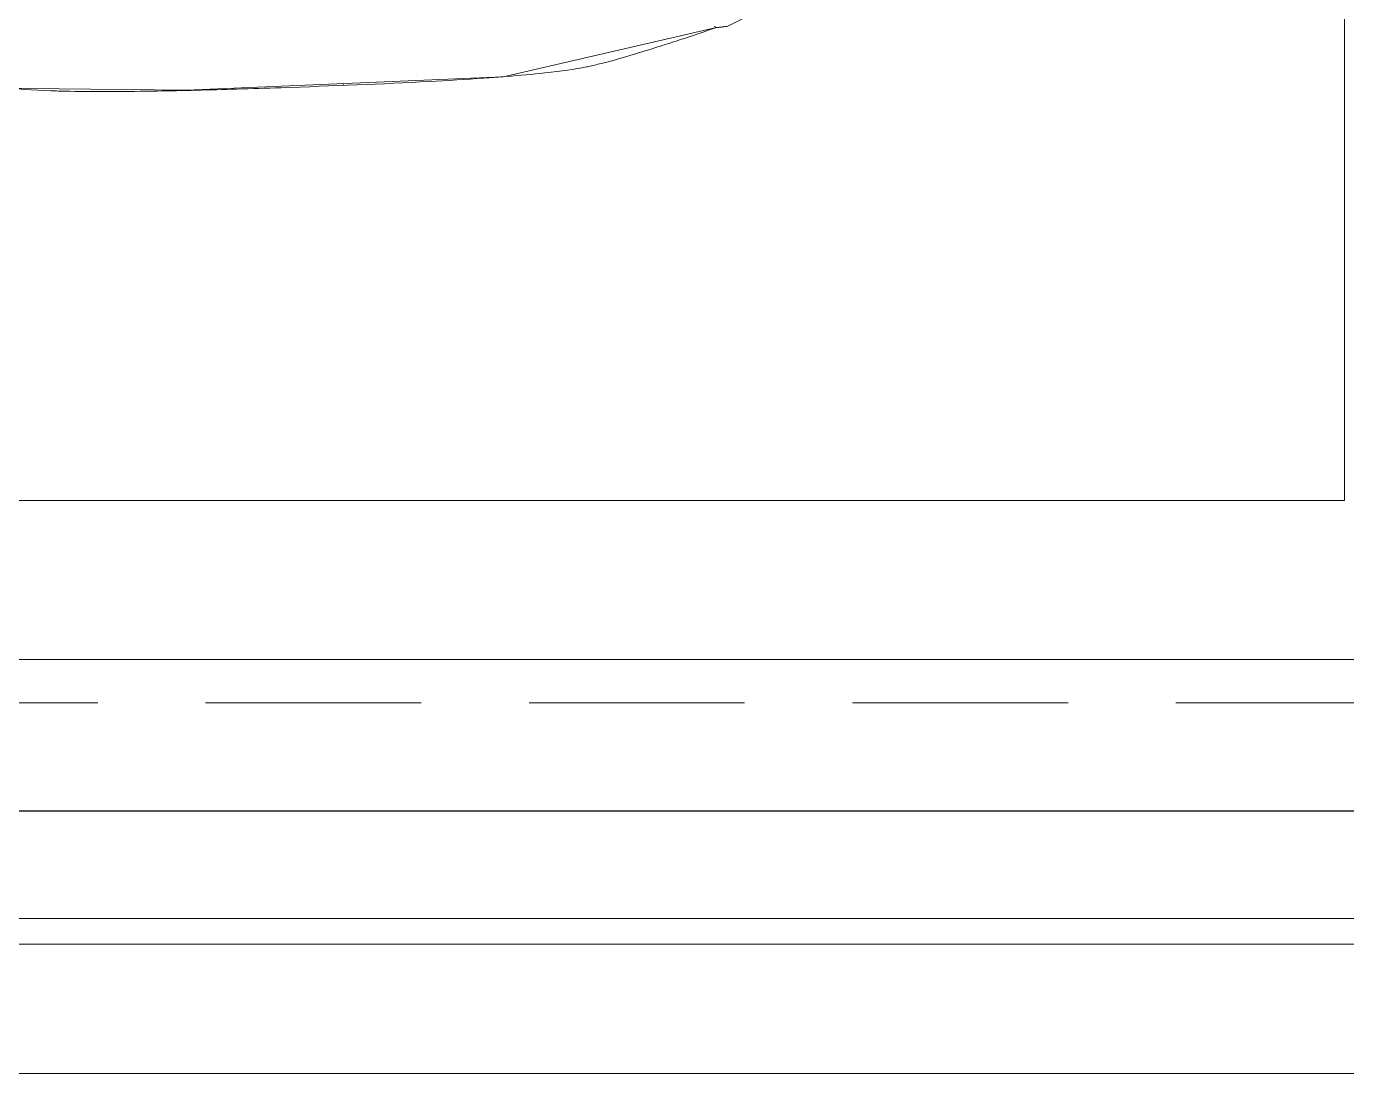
# Model space of a CAD drawing. Header units: metres. Extents: x -13316 to 152404, y -3899 to 30226.
# Drawn here: x 115125.2 to 115278.3, y 403.7 to 525.1 of the extents above; entities that cross this region are included whole.
import ezdxf
from ezdxf.xclip import XClip

# ---------------------------------------------------------------- set-up
doc = ezdxf.new("R2010")
doc.units = ezdxf.units.M
doc.header["$LTSCALE"] = 100
doc.header["$MEASUREMENT"] = 0
doc.header["$XCLIPFRAME"] = 0
doc.linetypes.add('HIDDEN', pattern=[0.375, 0.25, -0.125])
doc.layers.get('0').update_dxf_attribs({"color": 9, "lineweight": 9})
for name, color, linetype, lineweight in [('04', 9, 'Continuous', 9), ('06A', 9, 'Continuous', 9), ('06D', 9, 'Continuous', 9), ('15', 9, 'Continuous', 9), ('40M', 9, 'Continuous', 9), ('E-KABLO', 7, 'Continuous', 30)]:
    doc.layers.add(name, color=color, linetype=linetype, lineweight=lineweight)

# ---------------------------------------------------------------- blocks, each defined once
blk = doc.blocks.new('p-harpusta-ust')
at = {"layer": '06A'}
for points in [[(2204.54, 3700), (712.54, 3700), (712.54, 3595), (729.54, 3595), (729.54, 3683), (2237.54, 3683), (2237.54, -103), (729.54, -103), (729.54, -3), (-30.46, -3), (-30.46, -20), (712.54, -20), (712.54, -120), (2204.54, -120)], [(2204.54, -75), (757.54, -75), (757.54, 25), (-30.46, 25), (-30.46, 0), (732.54, 0), (732.54, -100), (2234.54, -100), (2234.54, 3680), (732.54, 3680), (732.54, 3595), (757.54, 3595), (757.54, 3655), (2204.54, 3655)], [(2204.54, -100), (2204.54, 3656)], [(2234.54, 3656), (2234.54, -75.95)]]:
    blk.add_lwpolyline(points, dxfattribs=at)
at = {"layer": '06D'}
blk.add_lwpolyline([(2237.54, -103), (2237.54, 3683), (2252.54, 3683), (2252.54, -103), (2237.54, -103)], dxfattribs=at)
at = {"layer": '06D', "linetype": 'HIDDEN'}
blk.add_lwpolyline([(2204.54, 3660), (2209.54, 3660), (2209.54, -80), (752.54, -80), (752.54, 20), (-30.46, 20)], dxfattribs=at)
at = {"layer": '15'}
blk.add_lwpolyline([(729.54, 3595), (729.54, 3683), (2237.54, 3683), (2237.54, -103), (729.54, -103), (729.54, -3), (-30.46, -3), (-30.46, 0), (732.54, 0), (732.54, -100), (2234.54, -100), (2234.54, 3680), (732.54, 3680), (732.54, 3595)], close=True, dxfattribs=at)
blk = doc.blocks.new('p-araba-polo')
at = {"extrusion": (0, 0, -1)}
blk.add_line((0.3189, 0.7484), (0.328, 0.7495), dxfattribs=at)
for points, degree, knots in [([(0.578, 0.8067), (0.5852, 0.8073), (0.6136, 0.8094), (0.6943, 0.8142), (0.7938, 0.8181), (0.9022, 0.8216), (0.9869, 0.8238), (1.0486, 0.8241), (1.0808, 0.8236)], 3, [0, 0, 0, 0, 0.049552, 0.182368, 0.511137, 0.607099, 0.78604, 1, 1, 1, 1]), ([(0.4758, 0.7941), (0.4779, 0.7946), (0.4931, 0.7978), (0.5106, 0.8003), (0.5297, 0.8023)], 3, [0, 0, 0, 0, 0.124213, 1, 1, 1, 1]), ([(0.5894, 0.8074), (0.5894, 0.8074), (0.5894, 0.8074), (0.5894, 0.8074), (0.5894, 0.8074), (0.5894, 0.8074), (0.5894, 0.8074), (0.5894, 0.8074), (0.5894, 0.8074), (0.5894, 0.8074), (0.5894, 0.8074), (0.5894, 0.8074), (0.5894, 0.8074), (0.5894, 0.8074), (0.5894, 0.8074)], 7, [0, 0, 0, 0, 0, 0, 0, 0, 1, 1, 1, 1, 1, 1, 1, 1, 1, 1, 1, 1, 1, 1, 1]), ([(0.3308, 0.7495), (0.3436, 0.7542), (0.3636, 0.7609), (0.3938, 0.7706), (0.4254, 0.7806), (0.4544, 0.789), (0.4711, 0.793), (0.4757, 0.7941)], 3, [0, 0, 0, 0, 0.260213, 0.420209, 0.662967, 0.897224, 1, 1, 1, 1])]:
    blk.add_open_spline(points, degree=degree, knots=knots)
for points, degree in [([(0.7638, 0.8164), (0.7637, 0.8164), (0.7637, 0.8163), (0.7636, 0.8162), (0.7635, 0.8161), (0.7634, 0.8159)], 5), ([(0.7638, 0.8164), (0.7637, 0.8164), (0.7637, 0.8163), (0.7636, 0.8162), (0.7635, 0.8161), (0.7634, 0.8159)], 5), ([(0.9357, 0.8222), (0.9352, 0.8222), (0.9348, 0.8222), (0.9343, 0.8222)], 3), ([(0.9453, 0.8224), (0.9455, 0.8224), (0.9457, 0.8224), (0.9459, 0.8223), (0.9461, 0.8222), (0.9463, 0.8221)], 5), ([(0.9453, 0.8224), (0.9455, 0.8224), (0.9457, 0.8224), (0.9459, 0.8223), (0.9461, 0.8222), (0.9463, 0.8221)], 5), ([(1.0811, 0.8236), (1.0881, 0.8235), (1.0946, 0.8233), (1.1009, 0.8231)], 3), ([(1.1014, 0.8231), (1.1013, 0.8231), (1.1011, 0.8231), (1.101, 0.8231), (1.1008, 0.8231), (1.1007, 0.8231), (1.1006, 0.8231), (1.1004, 0.8231)], 7), ([(1.1004, 0.8231), (1.1009, 0.8231), (1.1013, 0.8231), (1.1018, 0.8231), (1.1022, 0.823), (1.1026, 0.8229)], 5), ([(1.1026, 0.8229), (1.1022, 0.823), (1.1018, 0.8231), (1.1013, 0.8231), (1.1009, 0.8231), (1.1004, 0.8231)], 5), ([(1.1004, 0.8231), (1.1008, 0.8231), (1.1011, 0.8231), (1.1015, 0.8231)], 3), ([(1.1009, 0.8231), (1.1242, 0.8223), (1.1443, 0.821), (1.1589, 0.8187)], 3), ([(0.5299, 0.8024), (0.5443, 0.8039), (0.5588, 0.8052), (0.5741, 0.8064)], 3), ([(0.328, 0.7495), (0.3299, 0.7499), (0.3326, 0.7491), (0.3334, 0.7485)], 3)]:
    blk.add_open_spline(points, degree=degree)
at = {"layer": '40M'}
blk.add_lwpolyline([(1.4623, 0.8171), (0.9458, 0.8223), (0.578, 0.8067), (0.3308, 0.7495), (0.3178, 0.7481), (0.2298, 0.7039), (0.1529, 0.6267), (0.0785, 0.486), (0.0318, 0.348), (0.0198, 0.2967), (0.0036, 0.1306), (0.0036, -0.1306), (0.0165, -0.267), (0.042, -0.3799), (0.0751, -0.4781), (0.1529, -0.6267), (0.3308, -0.7495), (0.4757, -0.7941), (0.5894, -0.8074), (1.2716, -0.8161)], dxfattribs=at)
blk = doc.blocks.new('p-cati_vw')
at = {"layer": '06D'}
for points in [[(3152, -3675.03), (3152, 54.97), (1705, 54.97), (1705, -1115), (920, -1115), (920, -1520), (45, -1517.03), (45, -3135), (920, -3135), (920, -3575.03), (1705, -3575.03), (1705, -3675.03)], [(2883.57, -1520.46), (3133.57, -1520.46), (3133.57, -2020.46), (2883.57, -2020.46)]]:
    blk.add_lwpolyline(points, close=True, dxfattribs=at)
at = {"layer": '04'}
ref = blk.add_blockref('p-araba-polo', (3003.76, -1560.21), dxfattribs=dict(at, xscale=100, yscale=100, zscale=100, rotation=270))
XClip(ref).set_block_clipping_path([(-0.0924763951, -0.9835002962), (4.0650970395, 0.9845199444)])
at = {"layer": '06D', "rotation": 1.082915e-10}
blk.add_blockref('p-harpusta-ust', (947.46, -3600.03), dxfattribs=at)

msp = doc.modelspace()

# ---------------------------------------------------------------- linework, layer by layer
at = {"layer": 'E-KABLO', "color": 3, "linetype": 'Continuous'}
msp.add_line((113121.56, 434.14), (116853.53, 434.14), dxfattribs=at)

# ---------------------------------------------------------------- block references
at = {"layer": '06D', "rotation": 269.9999999998917}
msp.add_blockref('p-cati_vw', (116798.49, 3603.68), dxfattribs=at)

doc.saveas('drawing.dxf')
